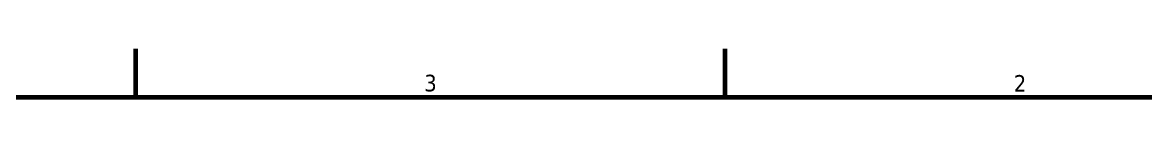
# Model space of a CAD drawing. Header units: inches. Extents: x 11 to 1621, y 11 to 1332.
# Drawn here: x 980.8 to 1369.5, y 1026 to 1042.8 of the extents above; entities that cross this region are included whole.
import ezdxf

# ---------------------------------------------------------------- set-up
doc = ezdxf.new("R2010")
doc.units = ezdxf.units.IN
doc.header["$LTSCALE"] = 48
doc.header["$MEASUREMENT"] = 0
doc.layers.add('Border (ANSI)', color=7, linetype='Continuous', lineweight=70)
doc.layers.add('Symbol (ANSI)', color=7, linetype='Continuous', lineweight=25)
doc.styles.add('Note Text (ANSI)', font='tahoma.ttf')

# ---------------------------------------------------------------- blocks, each defined once
blk = doc.blocks.new('Borders ELC-D')
at = {"layer": 'Border (ANSI)'}
for p, q in [((21.25, 21.375), (21.25, 21.725)), ((25.5, 21.375), (25.5, 21.725)), ((0.625, 21.375), (33.375, 21.375))]:
    blk.add_line(p, q, dxfattribs=at)
at = {"layer": 'Symbol (ANSI)', "char_height": 0.12, "attachment_point": 8, "style": 'Note Text (ANSI)'}
for s, insert in [('3', (23.375, 21.415)), ('2', (27.625, 21.415))]:
    blk.add_mtext(s, dxfattribs=dict(at, insert=insert))

msp = doc.modelspace()

# ---------------------------------------------------------------- block references
at = {"xscale": 48, "yscale": 48, "zscale": 48}
msp.add_blockref('Borders ELC-D', (0, 0), dxfattribs=at)

doc.saveas('drawing.dxf')
